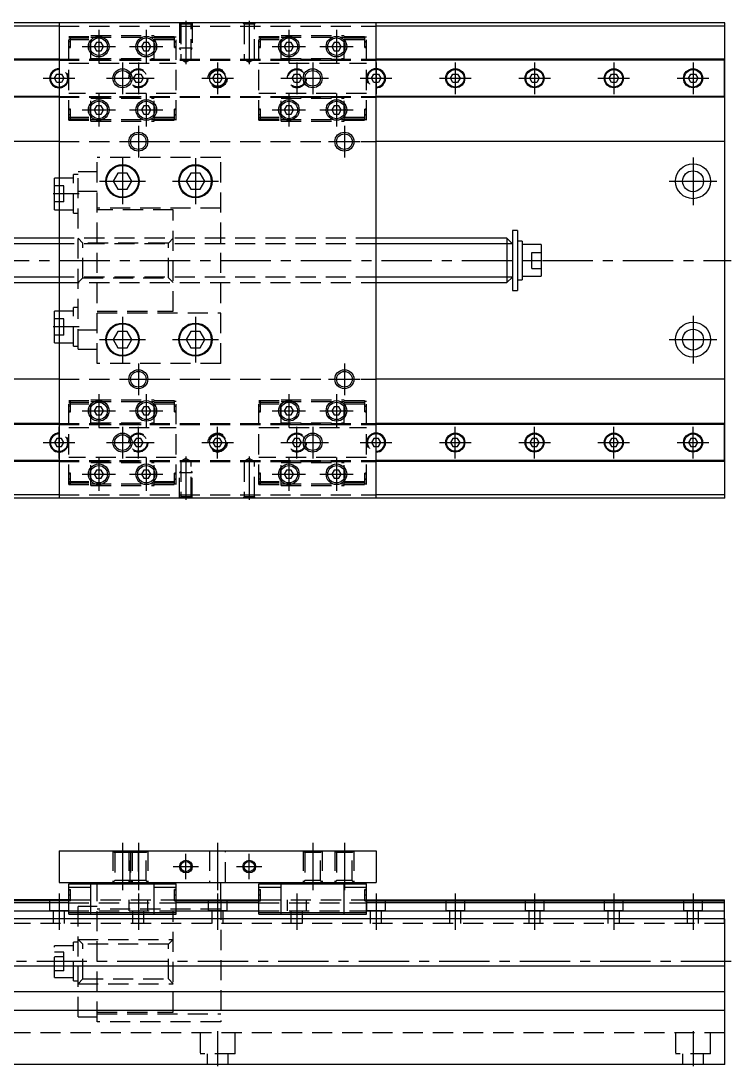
# Model space of a CAD drawing. Extents: x -2 to 680, y -8 to 339.
# Drawn here: x 455.6 to 679.6, y 9.5 to 339.5 of the extents above; entities that cross this region are included whole.
import ezdxf

# ---------------------------------------------------------------- set-up
doc = ezdxf.new("R2010")
doc.units = 0
doc.header["$LTSCALE"] = 0.5
doc.linetypes.add('CENTER', pattern=[50.8, 31.75, -6.35, 6.35, -6.35])
doc.linetypes.add('DASHED', pattern=[19.05, 12.7, -6.35])
for name, color, linetype in [('MSM_CENTER', 1, 'CENTER'), ('MSM_CONTINUOUS', 7, 'CONTINUOUS'), ('MSM_DASHED', 4, 'DASHED'), ('MSM_NARROW', 5, 'CONTINUOUS')]:
    doc.layers.add(name, color=color, linetype=linetype)

msp = doc.modelspace()

# ---------------------------------------------------------------- linework, layer by layer
at = {"layer": 'MSM_CENTER'}
for p, q in [((480.1, 336.59), (480.1, 326.09)), ((495.1, 336.59), (495.1, 326.09)), ((507.6, 339.46), (507.6, 325.78)), ((527.6, 339.46), (527.6, 325.78)), ((540.1, 336.59), (540.1, 326.09)), ((555.1, 336.59), (555.1, 326.09)), ((471.18, 332.84), (470.63, 332.84)), ((474.85, 331.34), (485.35, 331.34)), ((489.85, 331.34), (500.35, 331.34)), ((504.58, 332.84), (504.03, 332.84)), ((531.18, 332.84), (530.63, 332.84)), ((534.85, 331.34), (545.35, 331.34)), ((549.85, 331.34), (560.35, 331.34)), ((564.58, 332.84), (564.03, 332.84)), ((467.6, 326.34), (467.6, 316.34)), ((487.6, 326.34), (487.6, 316.34)), ((492.6, 326.34), (492.6, 316.34)), ((517.6, 326.34), (517.6, 316.34)), ((542.6, 326.34), (542.6, 316.34)), ((547.6, 326.34), (547.6, 316.34)), ((567.6, 326.34), (567.6, 316.34)), ((592.6, 326.34), (592.6, 316.34)), ((617.6, 326.34), (617.6, 316.34)), ((642.6, 326.34), (642.6, 316.34)), ((667.6, 326.34), (667.6, 316.34)), ((462.6, 321.34), (472.6, 321.34)), ((482.6, 321.34), (497.6, 321.34)), ((512.6, 321.34), (522.6, 321.34)), ((537.6, 321.34), (552.6, 321.34)), ((562.6, 321.34), (572.6, 321.34)), ((587.6, 321.34), (597.6, 321.34)), ((612.6, 321.34), (622.6, 321.34)), ((637.6, 321.34), (647.6, 321.34)), ((662.6, 321.34), (672.6, 321.34)), ((480.1, 316.59), (480.1, 306.09)), ((495.1, 316.59), (495.1, 306.09)), ((540.1, 316.59), (540.1, 306.09)), ((555.1, 316.59), (555.1, 306.09)), ((474.85, 311.34), (485.35, 311.34)), ((489.85, 311.34), (500.35, 311.34)), ((534.85, 311.34), (545.35, 311.34)), ((549.85, 311.34), (560.35, 311.34)), ((471.18, 309.84), (470.63, 309.84)), ((504.58, 309.84), (504.03, 309.84)), ((531.18, 309.84), (530.63, 309.84)), ((564.58, 309.84), (564.03, 309.84)), ((492.6, 306.34), (492.6, 296.34)), ((557.6, 306.34), (557.6, 296.34)), ((487.6, 301.34), (497.6, 301.34)), ((552.6, 301.34), (562.6, 301.34)), ((487.6, 296.09), (487.6, 281.59)), ((510.6, 296.09), (510.6, 281.59)), ((667.6, 296.34), (667.6, 281.34)), ((480.35, 288.84), (494.85, 288.84)), ((503.35, 288.84), (517.85, 288.84)), ((660.1, 288.84), (675.1, 288.84)), ((473.98, 284.84), (465.73, 284.84)), ((264.5, 263.84), (679.6, 263.84)), ((487.6, 246.09), (487.6, 231.59)), ((510.6, 246.09), (510.6, 231.59)), ((667.6, 246.34), (667.6, 231.34)), ((473.98, 242.84), (465.73, 242.84)), ((480.35, 238.84), (494.85, 238.84)), ((503.35, 238.84), (517.85, 238.84)), ((660.1, 238.84), (675.1, 238.84)), ((492.6, 231.34), (492.6, 221.34)), ((557.6, 231.34), (557.6, 221.34)), ((487.6, 226.34), (497.6, 226.34)), ((552.6, 226.34), (562.6, 226.34)), ((480.1, 221.59), (480.1, 211.09)), ((495.1, 221.59), (495.1, 211.09)), ((540.1, 221.59), (540.1, 211.09)), ((555.1, 221.59), (555.1, 211.09)), ((471.18, 217.84), (470.63, 217.84)), ((504.58, 217.84), (504.03, 217.84)), ((531.18, 217.84), (530.63, 217.84)), ((564.58, 217.84), (564.03, 217.84)), ((474.85, 216.34), (485.35, 216.34)), ((489.85, 216.34), (500.35, 216.34)), ((534.85, 216.34), (545.35, 216.34)), ((549.85, 216.34), (560.35, 216.34)), ((467.6, 201.34), (467.6, 211.34)), ((487.6, 211.34), (487.6, 201.34)), ((492.6, 201.34), (492.6, 211.34)), ((517.6, 201.34), (517.6, 211.34)), ((542.6, 201.34), (542.6, 211.34)), ((547.6, 211.34), (547.6, 201.34)), ((567.6, 201.34), (567.6, 211.34)), ((592.6, 201.34), (592.6, 211.34)), ((617.6, 201.34), (617.6, 211.34)), ((642.6, 201.34), (642.6, 211.34)), ((667.6, 201.34), (667.6, 211.34)), ((462.6, 206.34), (472.6, 206.34)), ((482.6, 206.34), (497.6, 206.34)), ((512.6, 206.34), (522.6, 206.34)), ((537.6, 206.34), (552.6, 206.34)), ((562.6, 206.34), (572.6, 206.34)), ((587.6, 206.34), (597.6, 206.34)), ((612.6, 206.34), (622.6, 206.34)), ((637.6, 206.34), (647.6, 206.34)), ((662.6, 206.34), (672.6, 206.34)), ((480.1, 201.59), (480.1, 191.09)), ((495.1, 201.59), (495.1, 191.09)), ((507.6, 201.9), (507.6, 188.22)), ((527.6, 201.9), (527.6, 188.22)), ((540.1, 201.59), (540.1, 191.09)), ((555.1, 201.59), (555.1, 191.09)), ((471.18, 194.84), (470.63, 194.84)), ((474.85, 196.34), (485.35, 196.34)), ((489.85, 196.34), (500.35, 196.34)), ((504.58, 194.84), (504.03, 194.84)), ((531.18, 194.84), (530.63, 194.84)), ((534.85, 196.34), (545.35, 196.34)), ((549.85, 196.34), (560.35, 196.34)), ((564.58, 194.84), (564.03, 194.84)), ((487.6, 80), (487.6, 65)), ((492.6, 80), (492.6, 65)), ((517.6, 80), (517.6, 65)), ((547.6, 80), (547.6, 65)), ((557.6, 80), (557.6, 65)), ((507.6, 68.5), (507.6, 76.5)), ((527.6, 68.5), (527.6, 76.5)), ((503.6, 72.5), (511.6, 72.5)), ((523.6, 72.5), (531.6, 72.5)), ((467.6, 64), (467.6, 52.5)), ((471.18, 63.5), (470.63, 63.5)), ((492.6, 64), (492.6, 52.5)), ((504.58, 63.5), (504.03, 63.5)), ((517.6, 64), (517.6, 52.5)), ((531.18, 63.5), (530.63, 63.5)), ((542.6, 64), (542.6, 52.5)), ((564.58, 63.5), (564.03, 63.5)), ((567.6, 64), (567.6, 52.5)), ((592.6, 64), (592.6, 52.5)), ((617.6, 64), (617.6, 52.5)), ((642.6, 64), (642.6, 52.5)), ((667.6, 64), (667.6, 52.5)), ((679.6, 42.5), (286.2, 42.5)), ((517.6, 20.5), (517.6, 9.5)), ((667.6, 20.5), (667.6, 9.5))]:
    msp.add_line(p, q, dxfattribs=at)
at = {"layer": 'MSM_CONTINUOUS'}
for p, q in [((467.6, 337.84), (357.6, 337.84)), ((677.6, 338.84), (357.65, 338.84)), ((467.6, 338.84), (467.6, 188.84)), ((567.6, 188.84), (567.6, 338.84)), ((677.6, 337.84), (567.6, 337.84)), ((677.6, 188.84), (677.6, 338.84)), ((479.36, 332.62), (478.62, 331.34)), ((478.62, 331.34), (479.36, 330.06)), ((480.84, 332.62), (479.36, 332.62)), ((479.36, 330.06), (480.84, 330.06)), ((481.58, 331.34), (480.84, 332.62)), ((480.84, 330.06), (481.58, 331.34)), ((494.36, 332.62), (493.62, 331.34)), ((493.62, 331.34), (494.36, 330.06)), ((495.84, 332.62), (494.36, 332.62)), ((494.36, 330.06), (495.84, 330.06)), ((496.58, 331.34), (495.84, 332.62)), ((495.84, 330.06), (496.58, 331.34)), ((539.36, 332.62), (538.62, 331.34)), ((538.62, 331.34), (539.36, 330.06)), ((540.84, 332.62), (539.36, 332.62)), ((539.36, 330.06), (540.84, 330.06)), ((541.58, 331.34), (540.84, 332.62)), ((540.84, 330.06), (541.58, 331.34)), ((554.36, 332.62), (553.62, 331.34)), ((553.62, 331.34), (554.36, 330.06)), ((555.84, 332.62), (554.36, 332.62)), ((554.36, 330.06), (555.84, 330.06)), ((556.58, 331.34), (555.84, 332.62)), ((555.84, 330.06), (556.58, 331.34)), ((467.6, 327.34), (357.6, 327.34)), ((467.6, 327.04), (357.6, 327.04)), ((677.6, 327.34), (567.6, 327.34)), ((677.55, 327.04), (567.6, 327.04)), ((677.55, 315.34), (677.55, 327.34)), ((466.12, 321.34), (466.86, 322.62)), ((466.86, 320.06), (466.12, 321.34)), ((466.86, 322.62), (467.6, 322.62)), ((516.12, 321.34), (516.86, 322.62)), ((516.86, 320.06), (516.12, 321.34)), ((516.86, 322.62), (518.34, 322.62)), ((518.34, 322.62), (519.08, 321.34)), ((519.08, 321.34), (518.34, 320.06)), ((567.6, 322.62), (568.34, 322.62)), ((568.34, 322.62), (569.08, 321.34)), ((569.08, 321.34), (568.34, 320.06)), ((591.12, 321.34), (591.86, 322.62)), ((591.86, 320.06), (591.12, 321.34)), ((591.86, 322.62), (593.34, 322.62)), ((593.34, 322.62), (594.08, 321.34)), ((594.08, 321.34), (593.34, 320.06)), ((616.12, 321.34), (616.86, 322.62)), ((616.86, 320.06), (616.12, 321.34)), ((616.86, 322.62), (618.34, 322.62)), ((618.34, 322.62), (619.08, 321.34)), ((619.08, 321.34), (618.34, 320.06)), ((641.12, 321.34), (641.86, 322.62)), ((641.86, 320.06), (641.12, 321.34)), ((641.86, 322.62), (643.34, 322.62)), ((643.34, 322.62), (644.08, 321.34)), ((644.08, 321.34), (643.34, 320.06)), ((666.12, 321.34), (666.86, 322.62)), ((666.86, 320.06), (666.12, 321.34)), ((666.86, 322.62), (668.34, 322.62)), ((668.34, 322.62), (669.08, 321.34)), ((669.08, 321.34), (668.34, 320.06)), ((467.6, 320.06), (466.86, 320.06)), ((518.34, 320.06), (516.86, 320.06)), ((568.34, 320.06), (567.6, 320.06)), ((593.34, 320.06), (591.86, 320.06)), ((618.34, 320.06), (616.86, 320.06)), ((643.34, 320.06), (641.86, 320.06)), ((668.34, 320.06), (666.86, 320.06)), ((467.6, 315.64), (357.6, 315.64)), ((467.6, 315.34), (357.6, 315.34)), ((677.55, 315.64), (567.6, 315.64)), ((677.55, 315.34), (567.6, 315.34)), ((479.36, 312.62), (478.62, 311.34)), ((478.62, 311.34), (479.36, 310.06)), ((480.84, 312.62), (479.36, 312.62)), ((481.58, 311.34), (480.84, 312.62)), ((480.84, 310.06), (481.58, 311.34)), ((494.36, 312.62), (493.62, 311.34)), ((493.62, 311.34), (494.36, 310.06)), ((495.84, 312.62), (494.36, 312.62)), ((496.58, 311.34), (495.84, 312.62)), ((495.84, 310.06), (496.58, 311.34)), ((539.36, 312.62), (538.62, 311.34)), ((538.62, 311.34), (539.36, 310.06)), ((540.84, 312.62), (539.36, 312.62)), ((541.58, 311.34), (540.84, 312.62)), ((540.84, 310.06), (541.58, 311.34)), ((554.36, 312.62), (553.62, 311.34)), ((553.62, 311.34), (554.36, 310.06)), ((555.84, 312.62), (554.36, 312.62)), ((556.58, 311.34), (555.84, 312.62)), ((555.84, 310.06), (556.58, 311.34)), ((479.36, 310.06), (480.84, 310.06)), ((494.36, 310.06), (495.84, 310.06)), ((539.36, 310.06), (540.84, 310.06)), ((554.36, 310.06), (555.84, 310.06)), ((467.6, 301.34), (357.6, 301.34)), ((677.6, 301.34), (567.6, 301.34)), ((486.14, 291.38), (484.67, 288.84)), ((489.07, 291.38), (486.14, 291.38)), ((490.53, 288.84), (489.07, 291.38)), ((509.14, 291.38), (507.67, 288.84)), ((512.07, 291.38), (509.14, 291.38)), ((513.53, 288.84), (512.07, 291.38)), ((466.1, 279.84), (466.1, 289.84)), ((467.6, 289.84), (466.1, 289.84)), ((484.67, 288.84), (486.14, 286.3)), ((489.07, 286.3), (490.53, 288.84)), ((507.67, 288.84), (509.14, 286.3)), ((512.07, 286.3), (513.53, 288.84)), ((486.14, 286.3), (489.07, 286.3)), ((509.14, 286.3), (512.07, 286.3)), ((466.1, 279.84), (467.6, 279.84)), ((467.6, 270.84), (357.6, 270.84)), ((608.85, 270.84), (567.6, 270.84)), ((610.6, 269.09), (608.85, 270.84)), ((608.85, 270.84), (608.85, 256.84)), ((610.6, 273.34), (610.6, 254.34)), ((612.2, 273.34), (610.6, 273.34)), ((612.2, 273.34), (612.2, 254.34)), ((613.7, 269.94), (612.2, 269.94)), ((613.7, 269.94), (613.7, 257.74)), ((619.7, 268.84), (613.7, 268.84)), ((619.7, 268.84), (619.7, 258.84)), ((608.85, 256.84), (610.6, 258.59)), ((612.2, 257.74), (613.7, 257.74)), ((613.7, 258.84), (619.7, 258.84)), ((357.6, 256.84), (467.6, 256.84)), ((567.6, 256.84), (608.85, 256.84)), ((610.6, 254.34), (612.2, 254.34)), ((466.1, 237.84), (466.1, 247.84)), ((467.6, 247.84), (466.1, 247.84)), ((486.14, 241.38), (484.67, 238.84)), ((489.07, 241.38), (486.14, 241.38)), ((490.53, 238.84), (489.07, 241.38)), ((509.14, 241.38), (507.67, 238.84)), ((512.07, 241.38), (509.14, 241.38)), ((513.53, 238.84), (512.07, 241.38)), ((466.1, 237.84), (467.6, 237.84)), ((484.67, 238.84), (486.14, 236.3)), ((489.07, 236.3), (490.53, 238.84)), ((507.67, 238.84), (509.14, 236.3)), ((512.07, 236.3), (513.53, 238.84)), ((486.14, 236.3), (489.07, 236.3)), ((509.14, 236.3), (512.07, 236.3)), ((467.6, 226.34), (357.6, 226.34)), ((677.6, 226.34), (567.6, 226.34)), ((479.36, 217.62), (478.62, 216.34)), ((478.62, 216.34), (479.36, 215.06)), ((480.84, 217.62), (479.36, 217.62)), ((479.36, 215.06), (480.84, 215.06)), ((481.58, 216.34), (480.84, 217.62)), ((480.84, 215.06), (481.58, 216.34)), ((494.36, 217.62), (493.62, 216.34)), ((493.62, 216.34), (494.36, 215.06)), ((495.84, 217.62), (494.36, 217.62)), ((494.36, 215.06), (495.84, 215.06)), ((496.58, 216.34), (495.84, 217.62)), ((495.84, 215.06), (496.58, 216.34)), ((539.36, 217.62), (538.62, 216.34)), ((538.62, 216.34), (539.36, 215.06)), ((540.84, 217.62), (539.36, 217.62)), ((539.36, 215.06), (540.84, 215.06)), ((541.58, 216.34), (540.84, 217.62)), ((540.84, 215.06), (541.58, 216.34)), ((554.36, 217.62), (553.62, 216.34)), ((553.62, 216.34), (554.36, 215.06)), ((555.84, 217.62), (554.36, 217.62)), ((554.36, 215.06), (555.84, 215.06)), ((556.58, 216.34), (555.84, 217.62)), ((555.84, 215.06), (556.58, 216.34)), ((467.6, 212.34), (357.6, 212.34)), ((467.6, 212.04), (357.6, 212.04)), ((677.55, 212.34), (567.6, 212.34)), ((677.55, 212.04), (567.6, 212.04)), ((677.55, 200.34), (677.55, 212.34)), ((466.86, 207.62), (466.12, 206.34)), ((466.12, 206.34), (466.86, 205.06)), ((467.6, 207.62), (466.86, 207.62)), ((466.86, 205.06), (467.6, 205.06)), ((516.86, 207.62), (516.12, 206.34)), ((516.12, 206.34), (516.86, 205.06)), ((518.34, 207.62), (516.86, 207.62)), ((516.86, 205.06), (518.34, 205.06)), ((519.08, 206.34), (518.34, 207.62)), ((518.34, 205.06), (519.08, 206.34)), ((568.34, 207.62), (567.6, 207.62)), ((567.6, 205.06), (568.34, 205.06)), ((569.08, 206.34), (568.34, 207.62)), ((568.34, 205.06), (569.08, 206.34)), ((591.86, 207.62), (591.12, 206.34)), ((591.12, 206.34), (591.86, 205.06)), ((593.34, 207.62), (591.86, 207.62)), ((591.86, 205.06), (593.34, 205.06)), ((594.08, 206.34), (593.34, 207.62)), ((593.34, 205.06), (594.08, 206.34)), ((616.86, 207.62), (616.12, 206.34)), ((616.12, 206.34), (616.86, 205.06)), ((618.34, 207.62), (616.86, 207.62)), ((616.86, 205.06), (618.34, 205.06)), ((619.08, 206.34), (618.34, 207.62)), ((618.34, 205.06), (619.08, 206.34)), ((641.86, 207.62), (641.12, 206.34)), ((641.12, 206.34), (641.86, 205.06)), ((643.34, 207.62), (641.86, 207.62)), ((641.86, 205.06), (643.34, 205.06)), ((644.08, 206.34), (643.34, 207.62)), ((643.34, 205.06), (644.08, 206.34)), ((666.86, 207.62), (666.12, 206.34)), ((666.12, 206.34), (666.86, 205.06)), ((668.34, 207.62), (666.86, 207.62)), ((666.86, 205.06), (668.34, 205.06)), ((669.08, 206.34), (668.34, 207.62)), ((668.34, 205.06), (669.08, 206.34)), ((467.6, 200.64), (357.6, 200.64)), ((467.6, 200.34), (357.6, 200.34)), ((677.55, 200.64), (567.6, 200.64)), ((677.6, 200.34), (567.6, 200.34)), ((479.36, 197.62), (478.62, 196.34)), ((478.62, 196.34), (479.36, 195.06)), ((480.84, 197.62), (479.36, 197.62)), ((479.36, 195.06), (480.84, 195.06)), ((481.58, 196.34), (480.84, 197.62)), ((480.84, 195.06), (481.58, 196.34)), ((494.36, 197.62), (493.62, 196.34)), ((493.62, 196.34), (494.36, 195.06)), ((495.84, 197.62), (494.36, 197.62)), ((494.36, 195.06), (495.84, 195.06)), ((496.58, 196.34), (495.84, 197.62)), ((495.84, 195.06), (496.58, 196.34)), ((539.36, 197.62), (538.62, 196.34)), ((538.62, 196.34), (539.36, 195.06)), ((540.84, 197.62), (539.36, 197.62)), ((539.36, 195.06), (540.84, 195.06)), ((541.58, 196.34), (540.84, 197.62)), ((540.84, 195.06), (541.58, 196.34)), ((554.36, 197.62), (553.62, 196.34)), ((553.62, 196.34), (554.36, 195.06)), ((555.84, 197.62), (554.36, 197.62)), ((554.36, 195.06), (555.84, 195.06)), ((556.58, 196.34), (555.84, 197.62)), ((555.84, 195.06), (556.58, 196.34)), ((467.6, 189.84), (357.6, 189.84)), ((677.6, 188.84), (357.65, 188.84)), ((677.6, 189.84), (567.6, 189.84)), ((467.6, 77.5), (467.6, 67.5)), ((467.6, 77.5), (567.6, 77.5)), ((567.6, 77.5), (567.6, 67.5)), ((467.6, 67.5), (567.6, 67.5)), ((470.65, 67), (504.55, 67)), ((470.65, 57.5), (470.65, 67)), ((470.65, 66), (477.65, 66)), ((477.65, 57.5), (477.65, 67.5)), ((497.55, 57.5), (497.55, 67.5)), ((497.55, 66), (504.55, 66)), ((504.55, 57.5), (504.55, 67)), ((518.6, 62), (518.6, 67.5)), ((530.65, 57.5), (530.65, 67)), ((530.65, 67), (564.55, 67)), ((530.65, 66), (537.65, 66)), ((537.65, 57.5), (537.65, 67.5)), ((557.55, 57.5), (557.55, 67.5)), ((557.55, 66), (564.55, 66)), ((564.55, 57.5), (564.55, 67)), ((470.65, 65.3), (471.15, 65.3)), ((471.15, 65), (470.65, 65)), ((471.15, 61.7), (471.15, 65.3)), ((504.05, 61.7), (504.05, 65.3)), ((504.55, 65.3), (504.05, 65.3)), ((504.55, 65), (504.05, 65)), ((530.65, 65.3), (531.15, 65.3)), ((531.15, 65), (530.65, 65)), ((531.15, 61.7), (531.15, 65.3)), ((564.55, 65.3), (564.05, 65.3)), ((564.05, 61.7), (564.05, 65.3)), ((564.55, 65), (564.05, 65)), ((471.15, 62), (357.6, 62)), ((471.15, 61.7), (357.6, 61.7)), ((470.65, 61.05), (357.6, 61.05)), ((471.15, 61.7), (470.65, 61.7)), ((504.05, 62), (531.15, 62)), ((504.05, 61.7), (531.15, 61.7)), ((504.05, 61.7), (504.55, 61.7)), ((530.65, 61.05), (504.55, 61.05)), ((531.15, 61.7), (530.65, 61.7)), ((564.05, 62), (677.55, 62)), ((564.05, 61.7), (677.55, 61.7)), ((677.55, 61.05), (564.55, 61.05)), ((677.55, 56), (677.55, 62)), ((470.65, 58.45), (357.6, 58.45)), ((470.65, 58), (504.55, 58)), ((470.65, 57.5), (504.55, 57.5)), ((530.65, 58.45), (504.55, 58.45)), ((530.65, 58), (564.55, 58)), ((530.65, 57.5), (564.55, 57.5)), ((677.55, 58.45), (564.55, 58.45)), ((677.6, 56), (357.6, 56)), ((677.6, 10), (677.6, 56)), ((677.6, 41), (357.6, 41)), ((357.6, 33), (677.6, 33)), ((677.6, 27), (357.6, 27)), ((677.6, 10), (357.6, 10))]:
    msp.add_line(p, q, dxfattribs=at)
for centre, radius in [((480.1, 331.34), 3.25), ((480.1, 331.34), 2.75), ((495.1, 331.34), 3.25), ((495.1, 331.34), 2.75), ((540.1, 331.34), 3.25), ((540.1, 331.34), 2.75), ((555.1, 331.34), 3.25), ((555.1, 331.34), 2.75), ((487.6, 321.34), 2.46), ((517.6, 321.34), 2.5), ((547.6, 321.34), 2.46), ((592.6, 321.34), 3), ((592.6, 321.34), 2.75), ((617.6, 321.34), 3), ((617.6, 321.34), 2.75), ((642.6, 321.34), 3), ((642.6, 321.34), 2.75), ((667.6, 321.34), 3), ((667.6, 321.34), 2.75), ((480.1, 311.34), 3.25), ((480.1, 311.34), 2.75), ((495.1, 311.34), 3.25), ((495.1, 311.34), 2.75), ((540.1, 311.34), 3.25), ((540.1, 311.34), 2.75), ((555.1, 311.34), 3.25), ((555.1, 311.34), 2.75), ((492.6, 301.34), 2.46), ((557.6, 301.34), 2.46), ((487.6, 288.84), 5.25), ((487.6, 288.84), 5), ((510.6, 288.84), 5.25), ((510.6, 288.84), 5), ((667.6, 288.84), 5.5), ((667.6, 288.84), 3.3), ((667.6, 238.84), 5.5), ((487.6, 238.84), 5.25), ((487.6, 238.84), 5), ((510.6, 238.84), 5.25), ((510.6, 238.84), 5), ((667.6, 238.84), 3.3), ((492.6, 226.34), 2.46), ((557.6, 226.34), 2.46), ((480.1, 216.34), 3.25), ((480.1, 216.34), 2.75), ((495.1, 216.34), 3.25), ((495.1, 216.34), 2.75), ((540.1, 216.34), 3.25), ((540.1, 216.34), 2.75), ((555.1, 216.34), 3.25), ((555.1, 216.34), 2.75), ((487.6, 206.34), 2.46), ((517.6, 206.34), 2.5), ((547.6, 206.34), 2.46), ((592.6, 206.34), 3), ((592.6, 206.34), 2.75), ((617.6, 206.34), 3), ((617.6, 206.34), 2.75), ((642.6, 206.34), 3), ((642.6, 206.34), 2.75), ((667.6, 206.34), 3), ((667.6, 206.34), 2.75), ((480.1, 196.34), 3.25), ((480.1, 196.34), 2.75), ((495.1, 196.34), 3.25), ((495.1, 196.34), 2.75), ((540.1, 196.34), 3.25), ((540.1, 196.34), 2.75), ((555.1, 196.34), 3.25), ((555.1, 196.34), 2.75), ((507.6, 72.5), 1.62), ((527.6, 72.5), 1.62)]:
    msp.add_circle(centre, radius, dxfattribs=at)
for centre, radius, start, end in [((467.6, 321.34), 3, 90, 270), ((467.6, 321.34), 2.75, 90, 270), ((567.6, 321.34), 3, 270, 90), ((567.6, 321.34), 2.75, 270, 90), ((467.6, 206.34), 3, 90, 270), ((467.6, 206.34), 2.75, 90, 270), ((567.6, 206.34), 3, 270, 90), ((567.6, 206.34), 2.75, 270, 90)]:
    msp.add_arc(centre, radius, start, end, dxfattribs=at)
at = {"layer": 'MSM_DASHED'}
for p, q in [((467.6, 337.84), (567.6, 337.84)), ((505.6, 338.84), (505.98, 338.46)), ((505.6, 338.84), (505.6, 330.84)), ((505.98, 338.46), (505.98, 327.34)), ((509.22, 338.46), (505.98, 338.46)), ((509.22, 338.46), (509.6, 338.84)), ((509.22, 327.34), (509.22, 338.46)), ((509.6, 338.84), (509.6, 330.84)), ((525.6, 338.84), (525.98, 338.46)), ((525.98, 338.46), (525.98, 327.34)), ((529.22, 338.46), (525.98, 338.46)), ((529.22, 338.46), (529.6, 338.84)), ((529.22, 327.34), (529.22, 338.46)), ((470.65, 308.09), (470.65, 334.59)), ((470.65, 334.59), (477.65, 334.59)), ((471.15, 334.34), (470.65, 334.34)), ((470.65, 334.09), (477.65, 334.09)), ((470.65, 333.59), (477.65, 333.59)), ((471.15, 331.04), (471.15, 334.59)), ((477.65, 334.84), (497.55, 334.84)), ((477.65, 327.09), (477.65, 334.84)), ((477.65, 334.34), (497.55, 334.34)), ((497.55, 327.09), (497.55, 334.84)), ((497.55, 334.59), (504.55, 334.59)), ((497.55, 334.09), (504.55, 334.09)), ((497.55, 333.59), (504.55, 333.59)), ((504.05, 331.04), (504.05, 334.59)), ((504.55, 334.34), (504.05, 334.34)), ((504.55, 308.09), (504.55, 334.59)), ((530.65, 334.59), (537.65, 334.59)), ((530.65, 308.09), (530.65, 334.59)), ((531.15, 334.34), (530.65, 334.34)), ((530.65, 334.09), (537.65, 334.09)), ((530.65, 333.59), (537.65, 333.59)), ((531.15, 331.04), (531.15, 334.59)), ((537.65, 334.84), (557.55, 334.84)), ((537.65, 327.09), (537.65, 334.84)), ((537.65, 334.34), (557.55, 334.34)), ((557.55, 327.09), (557.55, 334.84)), ((557.55, 334.59), (564.55, 334.59)), ((557.55, 334.09), (564.55, 334.09)), ((557.55, 333.59), (564.55, 333.59)), ((564.05, 331.04), (564.05, 334.59)), ((564.55, 334.34), (564.05, 334.34)), ((564.55, 308.09), (564.55, 334.59)), ((471.15, 332.84), (470.65, 332.84)), ((470.65, 331.34), (471.15, 331.34)), ((470.65, 331.04), (471.15, 331.04)), ((504.05, 332.84), (504.55, 332.84)), ((504.05, 331.34), (504.55, 331.34)), ((504.05, 331.04), (504.55, 331.04)), ((509.6, 330.84), (505.6, 330.84)), ((505.98, 330.34), (505.6, 330.84)), ((509.22, 330.34), (509.6, 330.84)), ((531.15, 332.84), (530.65, 332.84)), ((530.65, 331.34), (531.15, 331.34)), ((530.65, 331.04), (531.15, 331.04)), ((564.05, 332.84), (564.55, 332.84)), ((564.05, 331.34), (564.55, 331.34)), ((564.05, 331.04), (564.55, 331.04)), ((467.6, 327.34), (567.6, 327.34)), ((467.6, 327.04), (567.6, 327.04)), ((477.65, 327.59), (497.55, 327.59)), ((477.65, 327.09), (497.55, 327.09)), ((505.98, 327.34), (507.6, 326.4)), ((507.6, 326.4), (509.22, 327.34)), ((525.98, 327.34), (527.6, 326.4)), ((527.6, 326.4), (529.22, 327.34)), ((537.65, 327.59), (557.55, 327.59)), ((537.65, 327.09), (557.55, 327.09)), ((467.6, 324.49), (467.6, 318.19)), ((470.65, 326.09), (504.55, 326.09)), ((530.65, 326.09), (564.55, 326.09)), ((467.6, 322.62), (468.34, 322.62)), ((468.34, 322.62), (469.08, 321.34)), ((469.08, 321.34), (468.34, 320.06)), ((491.12, 321.34), (491.86, 322.62)), ((491.86, 320.06), (491.12, 321.34)), ((491.86, 322.62), (493.34, 322.62)), ((493.34, 322.62), (494.08, 321.34)), ((494.08, 321.34), (493.34, 320.06)), ((541.12, 321.34), (541.86, 322.62)), ((541.86, 320.06), (541.12, 321.34)), ((541.86, 322.62), (543.34, 322.62)), ((543.34, 322.62), (544.08, 321.34)), ((544.08, 321.34), (543.34, 320.06)), ((566.12, 321.34), (566.86, 322.62)), ((566.86, 320.06), (566.12, 321.34)), ((566.86, 322.62), (567.6, 322.62)), ((468.34, 320.06), (467.6, 320.06)), ((493.34, 320.06), (491.86, 320.06)), ((543.34, 320.06), (541.86, 320.06)), ((567.6, 320.06), (566.86, 320.06)), ((467.6, 315.64), (567.6, 315.64)), ((467.6, 315.34), (567.6, 315.34)), ((504.55, 316.59), (470.65, 316.59)), ((477.65, 315.59), (497.55, 315.59)), ((477.65, 307.84), (477.65, 315.59)), ((477.65, 315.09), (497.55, 315.09)), ((497.55, 307.84), (497.55, 315.59)), ((564.55, 316.59), (530.65, 316.59)), ((537.65, 315.59), (557.55, 315.59)), ((537.65, 307.84), (537.65, 315.59)), ((537.65, 315.09), (557.55, 315.09)), ((557.55, 307.84), (557.55, 315.59)), ((471.15, 311.64), (470.65, 311.64)), ((471.15, 311.34), (470.65, 311.34)), ((471.15, 308.09), (471.15, 311.64)), ((504.05, 308.09), (504.05, 311.64)), ((504.55, 311.64), (504.05, 311.64)), ((504.55, 311.34), (504.05, 311.34)), ((531.15, 311.64), (530.65, 311.64)), ((531.15, 311.34), (530.65, 311.34)), ((531.15, 308.09), (531.15, 311.64)), ((564.05, 308.09), (564.05, 311.64)), ((564.55, 311.64), (564.05, 311.64)), ((564.55, 311.34), (564.05, 311.34)), ((471.15, 309.84), (470.65, 309.84)), ((470.65, 309.09), (477.65, 309.09)), ((470.65, 308.59), (477.65, 308.59)), ((470.65, 308.34), (471.15, 308.34)), ((470.65, 308.09), (477.65, 308.09)), ((477.65, 308.34), (497.55, 308.34)), ((477.65, 307.84), (497.55, 307.84)), ((497.55, 309.09), (504.55, 309.09)), ((497.55, 308.59), (504.55, 308.59)), ((497.55, 308.09), (504.55, 308.09)), ((504.05, 309.84), (504.55, 309.84)), ((504.05, 308.34), (504.55, 308.34)), ((531.15, 309.84), (530.65, 309.84)), ((530.65, 309.09), (537.65, 309.09)), ((530.65, 308.59), (537.65, 308.59)), ((530.65, 308.34), (531.15, 308.34)), ((530.65, 308.09), (537.65, 308.09)), ((537.65, 308.34), (557.55, 308.34)), ((537.65, 307.84), (557.55, 307.84)), ((557.55, 309.09), (564.55, 309.09)), ((557.55, 308.59), (564.55, 308.59)), ((557.55, 308.09), (564.55, 308.09)), ((564.05, 309.84), (564.55, 309.84)), ((564.05, 308.34), (564.55, 308.34)), ((467.6, 301.34), (567.6, 301.34)), ((518.6, 296.34), (479.6, 296.34)), ((479.6, 231.34), (479.6, 296.34)), ((518.6, 231.34), (518.6, 296.34)), ((472.1, 278.74), (472.1, 290.94)), ((473.6, 290.94), (472.1, 290.94)), ((479.6, 291.84), (473.6, 291.84)), ((473.6, 235.84), (473.6, 291.84)), ((469.1, 287.38), (466.1, 287.38)), ((472.1, 289.84), (467.6, 289.84)), ((469.1, 282.3), (469.1, 287.38)), ((469.1, 284.84), (466.1, 284.84)), ((473.6, 285.7), (479.6, 285.7)), ((469.1, 282.3), (466.1, 282.3)), ((467.6, 279.84), (472.1, 279.84)), ((472.1, 278.74), (473.6, 278.74)), ((518.6, 280.34), (479.6, 280.34)), ((503.6, 279.84), (479.6, 279.84)), ((503.6, 247.84), (503.6, 279.84)), ((567.6, 270.84), (467.6, 270.84)), ((475.1, 269.34), (473.6, 270.84)), ((503.6, 270.84), (502.1, 269.34)), ((567.6, 269.09), (467.6, 269.09)), ((502.1, 269.34), (475.1, 269.34)), ((475.1, 258.34), (475.1, 269.34)), ((502.1, 258.34), (502.1, 269.34)), ((616.7, 266.38), (619.7, 266.38)), ((616.7, 261.3), (616.7, 266.38)), ((616.7, 263.84), (619.7, 263.84)), ((616.7, 261.3), (619.7, 261.3)), ((567.6, 258.59), (467.6, 258.59)), ((473.6, 256.84), (475.1, 258.34)), ((475.1, 258.34), (502.1, 258.34)), ((502.1, 258.34), (503.6, 256.84)), ((467.6, 256.84), (567.6, 256.84)), ((472.1, 247.84), (467.6, 247.84)), ((472.1, 236.74), (472.1, 248.94)), ((473.6, 248.94), (472.1, 248.94)), ((479.6, 247.84), (503.6, 247.84)), ((469.1, 245.38), (466.1, 245.38)), ((469.1, 240.3), (469.1, 245.38)), ((479.6, 247.34), (518.6, 247.34)), ((469.1, 242.84), (466.1, 242.84)), ((473.6, 241.98), (479.6, 241.98)), ((469.1, 240.3), (466.1, 240.3)), ((467.6, 237.84), (472.1, 237.84)), ((472.1, 236.74), (473.6, 236.74)), ((473.6, 235.84), (479.6, 235.84)), ((518.6, 231.34), (479.6, 231.34)), ((467.6, 226.34), (567.6, 226.34)), ((470.65, 219.59), (477.65, 219.59)), ((470.65, 193.09), (470.65, 219.59)), ((471.15, 219.34), (470.65, 219.34)), ((470.65, 219.09), (477.65, 219.09)), ((470.65, 218.59), (477.65, 218.59)), ((471.15, 217.84), (470.65, 217.84)), ((471.15, 216.04), (471.15, 219.59)), ((477.65, 219.84), (497.55, 219.84)), ((477.65, 212.09), (477.65, 219.84)), ((477.65, 219.34), (497.55, 219.34)), ((497.55, 212.09), (497.55, 219.84)), ((497.55, 219.59), (504.55, 219.59)), ((497.55, 219.09), (504.55, 219.09)), ((497.55, 218.59), (504.55, 218.59)), ((504.05, 216.04), (504.05, 219.59)), ((504.55, 219.34), (504.05, 219.34)), ((504.05, 217.84), (504.55, 217.84)), ((504.55, 193.09), (504.55, 219.59)), ((530.65, 219.59), (537.65, 219.59)), ((530.65, 193.09), (530.65, 219.59)), ((531.15, 219.34), (530.65, 219.34)), ((530.65, 219.09), (537.65, 219.09)), ((530.65, 218.59), (537.65, 218.59)), ((531.15, 217.84), (530.65, 217.84)), ((531.15, 216.04), (531.15, 219.59)), ((537.65, 219.84), (557.55, 219.84)), ((537.65, 212.09), (537.65, 219.84)), ((537.65, 219.34), (557.55, 219.34)), ((557.55, 212.09), (557.55, 219.84)), ((557.55, 219.59), (564.55, 219.59)), ((557.55, 219.09), (564.55, 219.09)), ((557.55, 218.59), (564.55, 218.59)), ((564.05, 216.04), (564.05, 219.59)), ((564.55, 219.34), (564.05, 219.34)), ((564.05, 217.84), (564.55, 217.84)), ((564.55, 193.09), (564.55, 219.59)), ((470.65, 216.34), (471.15, 216.34)), ((470.65, 216.04), (471.15, 216.04)), ((504.05, 216.34), (504.55, 216.34)), ((504.05, 216.04), (504.55, 216.04)), ((530.65, 216.34), (531.15, 216.34)), ((530.65, 216.04), (531.15, 216.04)), ((564.05, 216.34), (564.55, 216.34)), ((564.05, 216.04), (564.55, 216.04)), ((467.6, 212.34), (567.6, 212.34)), ((467.6, 212.04), (567.6, 212.04)), ((477.65, 212.59), (497.55, 212.59)), ((477.65, 212.09), (497.55, 212.09)), ((537.65, 212.59), (557.55, 212.59)), ((537.65, 212.09), (557.55, 212.09)), ((467.6, 203.19), (467.6, 209.49)), ((470.65, 211.09), (504.55, 211.09)), ((530.65, 211.09), (564.55, 211.09)), ((468.34, 207.62), (467.6, 207.62)), ((467.6, 205.06), (468.34, 205.06)), ((469.08, 206.34), (468.34, 207.62)), ((468.34, 205.06), (469.08, 206.34)), ((491.86, 207.62), (491.12, 206.34)), ((491.12, 206.34), (491.86, 205.06)), ((493.34, 207.62), (491.86, 207.62)), ((491.86, 205.06), (493.34, 205.06)), ((494.08, 206.34), (493.34, 207.62)), ((493.34, 205.06), (494.08, 206.34)), ((541.86, 207.62), (541.12, 206.34)), ((541.12, 206.34), (541.86, 205.06)), ((543.34, 207.62), (541.86, 207.62)), ((541.86, 205.06), (543.34, 205.06)), ((544.08, 206.34), (543.34, 207.62)), ((543.34, 205.06), (544.08, 206.34)), ((566.86, 207.62), (566.12, 206.34)), ((566.12, 206.34), (566.86, 205.06)), ((567.6, 207.62), (566.86, 207.62)), ((566.86, 205.06), (567.6, 205.06)), ((504.55, 201.59), (470.65, 201.59)), ((564.55, 201.59), (530.65, 201.59)), ((467.6, 200.64), (567.6, 200.64)), ((467.6, 200.34), (567.6, 200.34)), ((477.65, 200.59), (497.55, 200.59)), ((477.65, 192.84), (477.65, 200.59)), ((477.65, 200.09), (497.55, 200.09)), ((497.55, 192.84), (497.55, 200.59)), ((507.6, 201.28), (505.98, 200.34)), ((505.98, 200.34), (505.98, 189.22)), ((509.22, 200.34), (507.6, 201.28)), ((509.22, 189.22), (509.22, 200.34)), ((527.6, 201.28), (525.98, 200.34)), ((525.98, 200.34), (525.98, 189.22)), ((529.22, 200.34), (527.6, 201.28)), ((529.22, 189.22), (529.22, 200.34)), ((537.65, 192.84), (537.65, 200.59)), ((537.65, 200.59), (557.55, 200.59)), ((537.65, 200.09), (557.55, 200.09)), ((557.55, 192.84), (557.55, 200.59)), ((471.15, 196.64), (470.65, 196.64)), ((471.15, 196.34), (470.65, 196.34)), ((471.15, 194.84), (470.65, 194.84)), ((471.15, 193.09), (471.15, 196.64)), ((504.05, 193.09), (504.05, 196.64)), ((504.55, 196.64), (504.05, 196.64)), ((504.55, 196.34), (504.05, 196.34)), ((504.05, 194.84), (504.55, 194.84)), ((505.98, 197.34), (505.6, 196.84)), ((509.6, 196.84), (505.6, 196.84)), ((505.6, 188.84), (505.6, 196.84)), ((509.22, 197.34), (509.6, 196.84)), ((509.6, 188.84), (509.6, 196.84)), ((531.15, 196.64), (530.65, 196.64)), ((531.15, 196.34), (530.65, 196.34)), ((531.15, 194.84), (530.65, 194.84)), ((531.15, 193.09), (531.15, 196.64)), ((564.05, 193.09), (564.05, 196.64)), ((564.55, 196.64), (564.05, 196.64)), ((564.55, 196.34), (564.05, 196.34)), ((564.05, 194.84), (564.55, 194.84)), ((470.65, 194.09), (477.65, 194.09)), ((470.65, 193.59), (477.65, 193.59)), ((470.65, 193.34), (471.15, 193.34)), ((470.65, 193.09), (477.65, 193.09)), ((477.65, 193.34), (497.55, 193.34)), ((477.65, 192.84), (497.55, 192.84)), ((497.55, 194.09), (504.55, 194.09)), ((497.55, 193.59), (504.55, 193.59)), ((497.55, 193.09), (504.55, 193.09)), ((504.05, 193.34), (504.55, 193.34)), ((530.65, 194.09), (537.65, 194.09)), ((530.65, 193.59), (537.65, 193.59)), ((530.65, 193.34), (531.15, 193.34)), ((530.65, 193.09), (537.65, 193.09)), ((537.65, 193.34), (557.55, 193.34)), ((537.65, 192.84), (557.55, 192.84)), ((557.55, 194.09), (564.55, 194.09)), ((557.55, 193.59), (564.55, 193.59)), ((557.55, 193.09), (564.55, 193.09)), ((564.05, 193.34), (564.55, 193.34)), ((467.6, 189.84), (567.6, 189.84)), ((505.98, 189.22), (505.6, 188.84)), ((509.22, 189.22), (505.98, 189.22)), ((509.6, 188.84), (509.22, 189.22)), ((525.98, 189.22), (525.6, 188.84)), ((529.22, 189.22), (525.98, 189.22)), ((529.6, 188.84), (529.22, 189.22)), ((484.6, 77.5), (485.14, 76.96)), ((484.6, 77.5), (484.6, 67.5)), ((485.14, 76.96), (485.14, 68.04)), ((490.06, 76.96), (485.14, 76.96)), ((489.6, 77.5), (490.14, 76.96)), ((489.6, 77.5), (489.6, 67.5)), ((490.06, 76.96), (490.6, 77.5)), ((490.06, 68.04), (490.06, 76.96)), ((490.14, 76.96), (490.14, 68.04)), ((495.06, 76.96), (490.14, 76.96)), ((490.6, 77.5), (490.6, 67.5)), ((492.6, 70.9), (492.6, 76.9)), ((495.06, 76.96), (495.6, 77.5)), ((495.06, 68.04), (495.06, 76.96)), ((495.6, 77.5), (495.6, 67.5)), ((515.1, 77.5), (515.1, 67.5)), ((520.1, 67.5), (520.1, 77.5)), ((544.6, 77.5), (545.14, 76.96)), ((544.6, 77.5), (544.6, 67.5)), ((545.14, 76.96), (545.14, 68.04)), ((550.06, 76.96), (545.14, 76.96)), ((550.06, 76.96), (550.6, 77.5)), ((550.06, 68.04), (550.06, 76.96)), ((550.6, 77.5), (550.6, 67.5)), ((554.6, 77.5), (555.14, 76.96)), ((554.6, 77.5), (554.6, 67.5)), ((555.14, 76.96), (555.14, 68.04)), ((560.06, 76.96), (555.14, 76.96)), ((560.06, 76.96), (560.6, 77.5)), ((560.06, 68.04), (560.06, 76.96)), ((560.6, 77.5), (560.6, 67.5)), ((479.6, 23.5), (479.6, 67.5)), ((485.14, 68.04), (484.6, 67.5)), ((490.06, 68.04), (485.14, 68.04)), ((490.14, 68.04), (489.6, 67.5)), ((490.6, 67.5), (490.06, 68.04)), ((495.06, 68.04), (490.14, 68.04)), ((495.6, 67.5), (495.06, 68.04)), ((545.14, 68.04), (544.6, 67.5)), ((550.06, 68.04), (545.14, 68.04)), ((550.6, 67.5), (550.06, 68.04)), ((555.14, 68.04), (554.6, 67.5)), ((560.06, 68.04), (555.14, 68.04)), ((560.6, 67.5), (560.06, 68.04)), ((464.6, 62), (464.6, 58.5)), ((470.6, 62), (470.6, 58.5)), ((470.65, 61), (504.55, 61)), ((471.15, 62), (504.05, 62)), ((473.6, 60), (479.6, 60)), ((473.6, 25), (473.6, 60)), ((489.6, 62), (489.6, 58.5)), ((495.6, 58.5), (495.6, 62)), ((514.6, 62), (514.6, 58.5)), ((518.6, 62), (518.6, 23.5)), ((520.6, 58.5), (520.6, 62)), ((530.65, 61), (564.55, 61)), ((531.15, 62), (564.05, 62)), ((539.6, 62), (539.6, 58.5)), ((545.6, 58.5), (545.6, 62)), ((564.6, 62), (564.6, 58.5)), ((570.6, 58.5), (570.6, 62)), ((589.6, 62), (589.6, 58.5)), ((595.6, 58.5), (595.6, 62)), ((614.6, 62), (614.6, 58.5)), ((620.6, 58.5), (620.6, 62)), ((639.6, 62), (639.6, 58.5)), ((645.6, 58.5), (645.6, 62)), ((664.6, 62), (664.6, 58.5)), ((670.6, 58.5), (670.6, 62)), ((470.6, 58.5), (464.6, 58.5)), ((465.85, 54.5), (465.85, 58.5)), ((469.35, 54.5), (469.35, 58.5)), ((470.65, 58.5), (504.55, 58.5)), ((518.6, 59), (479.6, 59)), ((489.6, 57.5), (495.6, 57.5)), ((490.85, 54.5), (490.85, 58.5)), ((494.35, 54.5), (494.35, 58.5)), ((503.6, 26.5), (503.6, 58.5)), ((520.6, 58.5), (514.6, 58.5)), ((515.85, 54.5), (515.85, 58.5)), ((519.35, 54.5), (519.35, 58.5)), ((530.65, 58.5), (564.55, 58.5)), ((540.85, 54.5), (540.85, 58.5)), ((544.35, 54.5), (544.35, 58.5)), ((570.6, 58.5), (564.6, 58.5)), ((565.85, 54.5), (565.85, 58.5)), ((569.35, 54.5), (569.35, 58.5)), ((595.6, 58.5), (589.6, 58.5)), ((590.85, 54.5), (590.85, 58.5)), ((594.35, 54.5), (594.35, 58.5)), ((620.6, 58.5), (614.6, 58.5)), ((615.85, 54.5), (615.85, 58.5)), ((619.35, 54.5), (619.35, 58.5)), ((645.6, 58.5), (639.6, 58.5)), ((640.85, 54.5), (640.85, 58.5)), ((644.35, 54.5), (644.35, 58.5)), ((670.6, 58.5), (664.6, 58.5)), ((665.85, 54.5), (665.85, 58.5)), ((669.35, 54.5), (669.35, 58.5)), ((677.6, 54.5), (357.6, 54.5)), ((677.55, 54.5), (677.55, 56)), ((475.1, 48), (473.6, 49.5)), ((473.6, 49.5), (503.6, 49.5)), ((503.6, 49.5), (502.1, 48)), ((466.1, 37.5), (466.1, 47.5)), ((472.1, 47.5), (466.1, 47.5)), ((472.1, 36.4), (472.1, 48.6)), ((473.6, 48.6), (472.1, 48.6)), ((502.1, 48), (475.1, 48)), ((475.1, 37), (475.1, 48)), ((502.1, 37), (502.1, 48)), ((469.1, 45.43), (466.1, 45.43)), ((469.1, 43.97), (466.1, 43.97)), ((469.1, 39.57), (469.1, 45.43)), ((469.1, 41.03), (466.1, 41.03)), ((469.1, 39.57), (466.1, 39.57)), ((466.1, 37.5), (472.1, 37.5)), ((472.1, 36.4), (473.6, 36.4)), ((473.6, 35.5), (475.1, 37)), ((475.1, 37), (502.1, 37)), ((502.1, 37), (503.6, 35.5)), ((473.6, 35.5), (503.6, 35.5)), ((479.6, 26.5), (503.6, 26.5)), ((473.6, 25), (479.6, 25)), ((479.6, 26), (518.6, 26)), ((518.6, 23.5), (479.6, 23.5)), ((677.6, 20), (357.6, 20)), ((512.1, 20), (512.1, 13.4)), ((523.1, 13.4), (523.1, 20)), ((662.1, 20), (662.1, 13.4)), ((673.1, 13.4), (673.1, 20)), ((523.1, 13.4), (512.1, 13.4)), ((514.3, 13.4), (514.3, 10)), ((520.9, 10), (520.9, 13.4)), ((673.1, 13.4), (662.1, 13.4)), ((664.3, 13.4), (664.3, 10)), ((670.9, 10), (670.9, 13.4))]:
    msp.add_line(p, q, dxfattribs=at)
for centre, radius in [((492.6, 321.34), 3), ((492.6, 321.34), 2.75), ((517.6, 321.34), 3), ((517.6, 321.34), 2.75), ((542.6, 321.34), 3), ((542.6, 321.34), 2.75), ((492.6, 206.34), 3), ((492.6, 206.34), 2.75), ((517.6, 206.34), 3), ((517.6, 206.34), 2.75), ((542.6, 206.34), 3), ((542.6, 206.34), 2.75)]:
    msp.add_circle(centre, radius, dxfattribs=at)
for centre, radius, start, end in [((467.6, 321.34), 3, 270, 90), ((467.6, 321.34), 2.75, 270, 90), ((567.6, 321.34), 3, 90, 270), ((567.6, 321.34), 2.75, 90, 270), ((467.6, 206.34), 3, 270, 90), ((467.6, 206.34), 2.75, 270, 90), ((567.6, 206.34), 3, 90, 270), ((567.6, 206.34), 2.75, 90, 270)]:
    msp.add_arc(centre, radius, start, end, dxfattribs=at)
at = {"layer": 'MSM_NARROW'}
for p, q in [((467.6, 269.09), (357.6, 269.09)), ((610.6, 269.09), (567.6, 269.09)), ((467.6, 258.59), (357.6, 258.59)), ((610.6, 258.59), (567.6, 258.59))]:
    msp.add_line(p, q, dxfattribs=at)
for centre, radius in [((487.6, 321.34), 3), ((547.6, 321.34), 3), ((492.6, 301.34), 3), ((557.6, 301.34), 3), ((492.6, 226.34), 3), ((557.6, 226.34), 3), ((487.6, 206.34), 3), ((547.6, 206.34), 3), ((507.6, 72.5), 2), ((527.6, 72.5), 2)]:
    msp.add_circle(centre, radius, dxfattribs=at)

doc.saveas('drawing.dxf')
